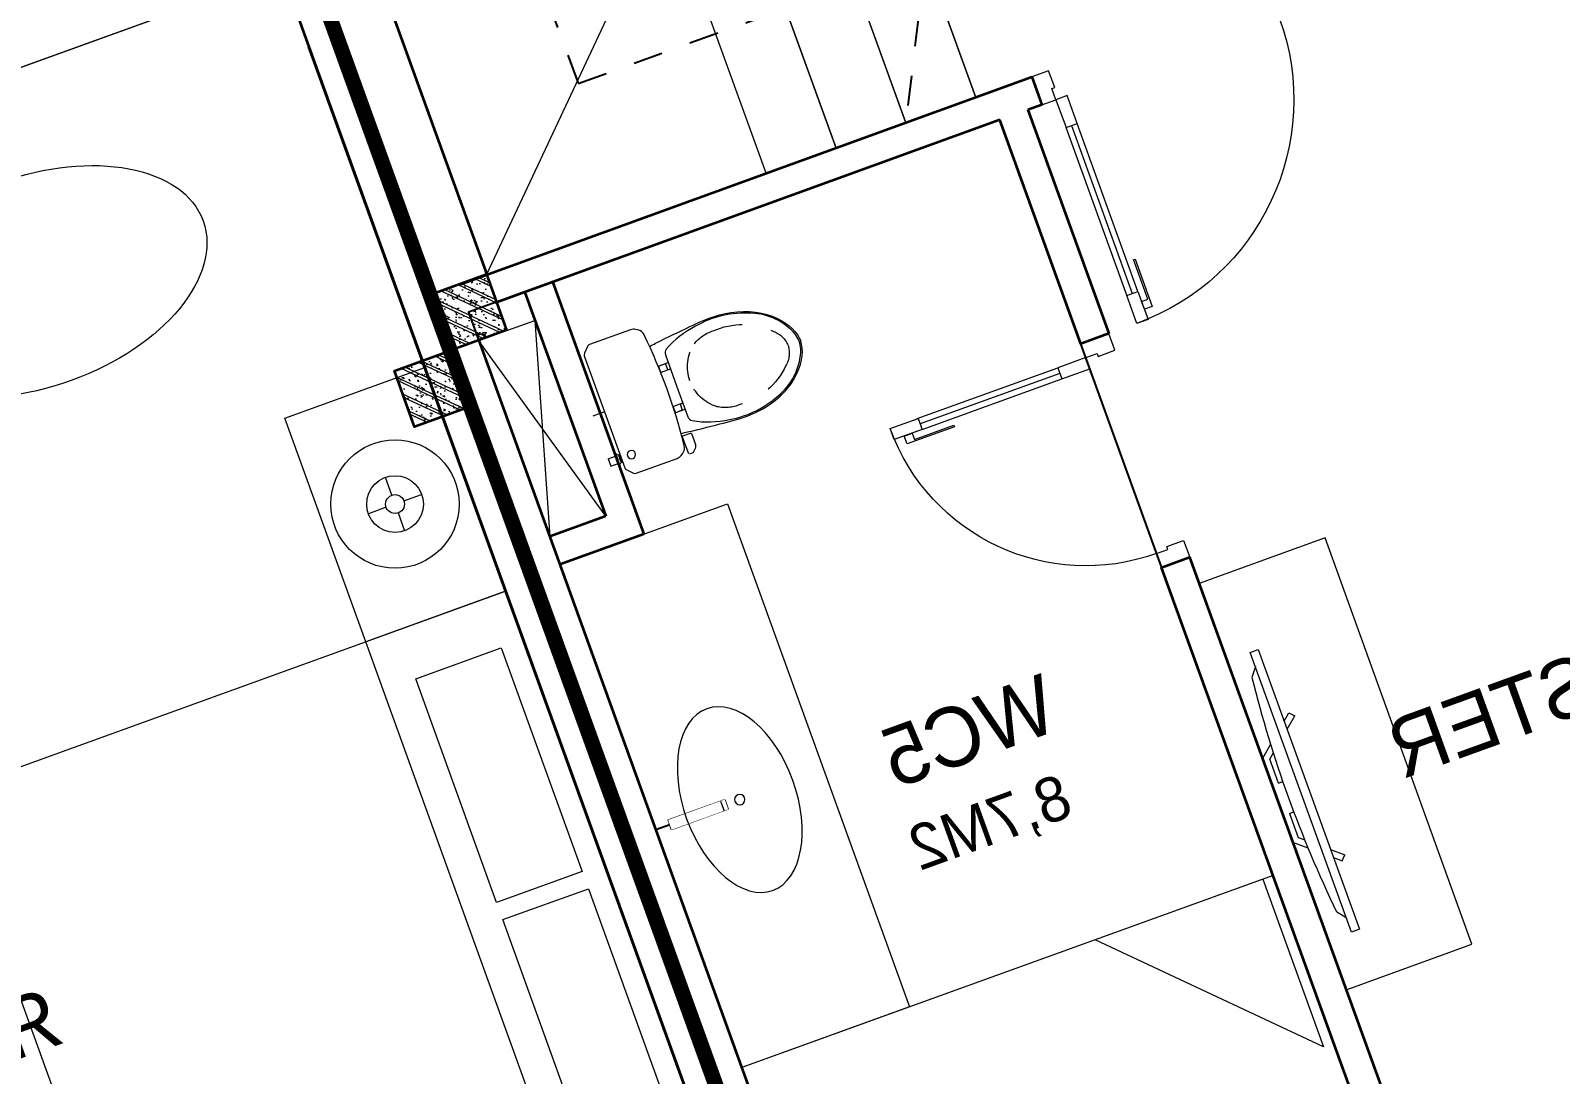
# Model space of a CAD drawing. Header units: metres. Extents: x 568332 to 569219, y 2065964 to 2066430.
# Drawn here: x 568638.54 to 568643.69, y 2066201.95 to 2066205.46 of the extents above; entities that cross this region are included whole.
import ezdxf

# ---------------------------------------------------------------- set-up
doc = ezdxf.new("R2010")
doc.units = ezdxf.units.M
for name, pattern in [('$AUDIT_BAD_LTYPE2', [0]), ('DASHDOT2', [0.5, 0.25, -0.125, 0, -0.125]), ('HIDDEN', [0.375, 0.25, -0.125]), ('xref-thap C (mb tang 32-2)$0$HIDDEN', [0.375, 0.25, -0.125])]:
    doc.linetypes.add(name, pattern=pattern)
doc.layers.get('0').update_dxf_attribs({"linetype": 'CONTINUOUS'})
doc.layers.get('DEFPOINTS').update_dxf_attribs({"linetype": 'CONTINUOUS'})
for name, color, linetype, lineweight in [('-DOOR', 137, 'CONTINUOUS', 9), ('-FURNITURE', 46, 'CONTINUOUS', 9), ('-HATCH', 8, 'CONTINUOUS', 5), ('-HIDE', 3, 'HIDDEN', 13), ('-LINE1', 7, 'CONTINUOUS', 18), ('-STEEL1', 1, 'CONTINUOUS', 35), ('-TEXT', 7, 'CONTINUOUS', 15), ('-WALL', 4, 'CONTINUOUS', 35), ('TEXT25', 2, 'CONTINUOUS', 13)]:
    doc.layers.add(name, color=color, linetype=linetype, lineweight=lineweight)
for name, color, linetype in [('1-NETMANH', 8, 'CONTINUOUS'), ('LoLK', 6, 'CONTINUOUS'), ('TIMDUONG', 1, 'CONTINUOUS')]:
    doc.layers.add(name, color=color, linetype=linetype)
doc.styles.add('SVN_AVO_thuong', font='')
doc.styles.add('T1', font='', dxfattribs={"height": 200})
doc.styles.add('vnavanth', font='', dxfattribs={"width": 0.8})
doc.styles.get('SVN_AVO_thuong').set_extended_font_data('SVN-Avo')
doc.styles.get('T1').set_extended_font_data('VNgeometric Light')
doc.styles.get('vnavanth').set_extended_font_data('.VnAvantH')

# ---------------------------------------------------------------- blocks, each defined once
blk = doc.blocks.new('A$Ca4813e04')
at = {"layer": '-FURNITURE'}
blk.add_line((499.9998380669276, 800.000044790082), (499.99983775086, 2800.000045057328), dxfattribs=at)
for points in [[(-0.0001582506229169667, 3600.000101939047), (-0.0001585004501976073, 2800.000102246064), (499.9998414995498, 2800.000102158345), (499.9998417493771, 3600.000101851329)], [(2000.000557642023, 2800.000045057328), (-0.0001620418042875826, 2800.000045057328), (-0.0001620418042875826, 800.0000447058119), (2000.000557642023, 800.0000447058119)], [(384.3573303839075, 2625.499924773248), (78.29983779555187, 2625.499924773248), (78.29983779555187, 1825.999924719566), (384.3573303839075, 1825.999924719566)], [(384.3573305174359, 1764.49992477319), (78.29983792616986, 1764.49992477319), (78.29983792616986, 981.4999247195665), (384.3573305174359, 981.4999247195665)], [(-0.0001582506229169667, 0.0001014998415485024), (-0.0001585004501976073, 800.0001011928543), (499.9998414995498, 800.0001012805733), (499.9998417493771, 0.000101587560493499)]]:
    blk.add_lwpolyline(points, close=True, dxfattribs=at)
blk = doc.blocks.new('12PLMP12')
at = {"color": 0, "linetype": 'ByBlock'}
for p, q in [((0, 1.25), (0, 3.75)), ((-1.25, 0), (-3.75, 0)), ((1.25, 0), (3.75, 0)), ((0, -1.25), (0, -3.75))]:
    blk.add_line(p, q, dxfattribs=at)
for radius in [8.5, 3.75, 1.25]:
    blk.add_circle((0, 0), radius, dxfattribs=at)
blk = doc.blocks.new('18x35')
at = {"layer": '-HATCH'}
h = blk.add_hatch(dxfattribs=at)
h.set_pattern_fill('CHAU-01', color=256, scale=10, angle=-1.272221872585407e-14, pattern_type=2)
h.set_pattern_definition([(49.99999999999999, (0, 0), (71.72601826007535, -6.275213498259527), [7.5, -82.5]), (355, (0, 0), (-13.87513336129999, 75.21921337000119), [6, -66]), (100.4514, (5.977167999997619, -0.5229339999999638), (57.85093817140217, 68.94395420609534), [6.374019000000001, -70.1142112]), (46.18419999999998, (0, 20), (106.7241048625644, -16.55190143290183), [11.25, -123.75]), (96.63559999999998, (8.89367449999554, 18.62066930000003), (93.46627055487036, 97.41178709004416), [9.561028799999994, -105.1713]), (351.1842, (0, 20), (93.46619451336275, 97.41186009253245), [9, -99]), (20.99999999999998, (10, 15), (59.69070521184616, -40.2618890665339), [7.5, -82.5]), (326.0000000000001, (10, 15), (24.33153319215819, 72.5150045046853), [6, -66]), (71.45139999999999, (14.97422329999972, 11.64483940000002), (84.022262858149, 32.25304967099522), [6.374019000000001, -70.1142112]), (37.49999999999998, (0, 0), (1.215985531729074, 33.28938538313115), [0, -65.19999999999999, 0, -67, 0, -66.25]), (7.499999999999987, (0, 0), (26.30695374421487, 39.44117118823602), [0, -38.2, 0, -63.7, 0, -25.25]), (327.5, (-22.30000000000291, 0), (53.3822436172409, -2.255487173437988), [0, -25, 0, -78, 0, -103.5]), (317.5, (-32.30000000000291, 0), (58.31861693423862, 10.01049823323176), [0, -32.5, 0, -51.8, 0, -73.5]), (44.99999999999999, (0, 0), (-30.05203820042826, 30.05203820042828), []), (44.99999999999999, (0, 12.25), (-30.05203820042826, 30.05203820042828), [])])
h.paths.add_polyline_path([(96508.03118051568, 47993.04977023201), (96508.03118051568, 47793.04977023201), (96708.03118051568, 47793.04977023201), (96708.03118051568, 47993.04977023201)])
at = {"layer": '-STEEL1'}
blk.add_lwpolyline([(96508.03118051568, 47793.04977023201), (96708.03118051568, 47793.04977023201), (96708.03118051568, 47993.04977023201), (96508.03118051568, 47993.04977023201)], close=True, dxfattribs=at)
blk = doc.blocks.new('M2-T3.1')
at = {"layer": '-FURNITURE'}
for points in [[(568637.1423294029, 2066205.694736653), (568637.4143763629, 2066204.942413284), (568639.3892252066, 2066205.656536554), (568639.1171782466, 2066206.408859922)], [(568637.3173959047, 2066205.651705036), (568637.5554369946, 2066204.993422088), (568639.248164575, 2066205.605527749), (568639.010123485, 2066206.263810696)]]:
    blk.add_lwpolyline(points, close=True, dxfattribs=at)
blk.add_ellipse((568638.559972874, 2066204.617289448), major_axis=(-0.5639238123434334, -0.2039199699895408), ratio=0.5899940615450746, dxfattribs=at)
at = {"layer": '-WALL'}
for p, q in [((568640.0204169421, 2066203.909708639), (568639.4791986744, 2066205.406402998)), ((568641.3909943321, 2066200.119800192), (568639.8220935204, 2066204.458465635))]:
    blk.add_line(p, q, dxfattribs=at)
blk.add_lwpolyline([(568639.4791986744, 2066205.406402998), (568641.3909943321, 2066200.119800192), (568640.6390407329, 2066199.847886944), (568640.7070524729, 2066199.659806102), (568641.5534254562, 2066199.965862256), (568639.1170166562, 2066206.703796125), (568639.0225249715, 2066206.669627074), (568639.4791986744, 2066205.406402998)], dxfattribs=at)
at = {"layer": 'TIMDUONG', "color": 1, "linetype": 'HIDDEN', "ltscale": 10, "const_width": 0.05}
blk.add_lwpolyline([(568635.7726575843, 2066215.952376971), (568625.4282189548, 2066212.211709992), (568630.1956530432, 2066199.03444783), (568636.6364510525, 2066195.923324992), (568642.3250382127, 2066197.832386907)], close=True, dxfattribs=at)
at = {"layer": '-FURNITURE', "extrusion": (0, 0, -1), "xscale": -0.02540000000037255, "yscale": 0.02540000000037255, "zscale": -0.02540000000037255, "rotation": 70.11954956831491}
blk.add_blockref('12PLMP12', (-568639.769062253, 2066203.869108147), dxfattribs=at)
at = {"layer": '-STEEL1', "xscale": -0.001, "yscale": 0.001, "zscale": 0.001, "rotation": 19.88045043168509}
blk.add_blockref('18x35', (568747.0322048598, 2066192.070772091), dxfattribs=at)
at = {"layer": '-WALL', "xscale": -0.001, "yscale": 0.001, "zscale": 0.001, "rotation": 19.88045043168509}
blk.add_blockref('A$Ca4813e04', (568641.0930179529, 2066200.94298487), dxfattribs=at)
at = {"layer": 'TEXT25', "style": 'SVN_AVO_thuong'}
blk.add_text('P. NGỦ MASTER', height=0.2, rotation=19.88045043100668, dxfattribs=at).set_placement((568636.6808837471, 2066201.342876189))
blk = doc.blocks.new('A$C38b1dc06')
at = {"layer": '-LINE1'}
for p, q in [((1749.854677429888, 4156.179725173817), (0.3015751927741803, 4156.179725173817)), ((1000.281453303236, 3156.179725173817), (0.3015751927741803, 4156.179725173817)), ((0.3015751927741803, 4156.179725173817), (0.3015751919010654, -343.8202748260228)), ((1000.281453303236, 4156.179725173824), (1000.281453303236, 3156.179725173824)), ((1250.139194678806, 3156.179725173824), (1250.139194678806, 4156.179725173824)), ((1250.139194678806, 4156.179725173824), (1250.139194678806, 3156.179725173824)), ((1499.996936054376, 3156.179725173824), (1499.996936054376, 4156.179725173824)), ((1499.996936054376, 4156.179725173824), (1499.996936054318, 3156.179725173832)), ((1749.854677429888, 3156.179725173824), (1749.854677429888, 4156.179725173824)), ((1749.854677429888, 4156.179725173817), (1749.85467742983, 3106.179725173817)), ((1000.281453302305, 656.1797251739335), (1000.281453303236, 3156.179725173817)), ((1000.281453303236, 3156.179725173817), (1749.85467742983, 3156.179725173817)), ((1050.281453303003, 706.1797251739772), (1050.281453303236, 3106.179725173817)), ((1050.281453303236, 3106.179725173817), (1699.854677429801, 3106.179725173817)), ((1233.300401159795, 2905.148311595723), (1699.854677429801, 3106.179725173817)), ((1699.854677428928, 706.1797251739772), (1699.854677429801, 3106.179725173817)), ((1749.854677429597, 706.179725173999), (1749.85467742983, 3106.179725173839)), ((1050.281453303003, 706.1797251739772), (1233.300401159795, 2905.148311595723)), ((1050.281453303003, 706.1797251739772), (1699.854677428928, 706.1797251739772)), ((1749.854677429888, -343.8202748260228), (1749.85467742983, 706.1797251739772)), ((1000.281453303236, 656.1797251739772), (1749.85467742983, 656.1797251739772)), ((1000.281453303236, -343.8202748260228), (1000.281453303236, 656.1797251739772)), ((1250.139194678806, 656.1797251739772), (1250.139194678806, -343.8202748260228)), ((1250.139194678806, -343.8202748260228), (1250.139194678806, 656.1797251739772)), ((1499.996936054376, 656.1797251739772), (1499.996936054376, -343.8202748260228)), ((1499.996936054376, -343.8202748260228), (1499.996936054318, 656.1797251739699)), ((1749.854677429888, 656.1797251739772), (1749.854677429888, -343.8202748260228)), ((1749.854677429888, -343.8202748260228), (0.3015751919010654, -343.8202748260228))]:
    blk.add_line(p, q, dxfattribs=at)
at = {"layer": '-LINE1', "lineweight": 18}
for p, q in [((1000.281453303236, 3156.179725173817), (0.2521035463432781, 3156.179725173817)), ((1000.281453303003, 2906.17972517389), (0.2521035461104475, 2906.17972517389)), ((1000.281453303469, 2656.17972517389), (0.2521035465761088, 2656.17972517389)), ((1000.281453303469, 2406.17972517389), (0.2521035465761088, 2406.17972517389)), ((1000.281453303469, 2156.179725173904), (0.2521035465761088, 2156.179725173904)), ((1000.281453303469, 1906.179725173904), (0.2521035465761088, 1906.179725173904)), ((1000.281453303469, 1656.179725173904), (0.2521035465761088, 1656.179725173904)), ((1000.28145330277, 1406.179725173904), (0.2521035458776169, 1406.179725173904)), ((1000.281453303236, 1156.179725173904), (0.2521035463432781, 1156.179725173904)), ((1000.28145330277, 906.1797251739044), (0.2521035458776169, 906.1797251739044)), ((1000.281453303236, 656.1797251739772), (0.2521035463432781, 656.1797251739772)), ((1000.281453303236, 656.1797251739772), (0.3015751859056763, -343.82027482595))]:
    blk.add_line(p, q, dxfattribs=at)
at = {"layer": '1-NETMANH', "linetype": 'DASHDOT2'}
blk.add_lwpolyline([(1327.325072003063, 3656.419923450812), (492.458725621982, 3656.419923450812), (508.0748312271317, 155.2632639587246), (508.0748312271317, 155.2632639587246), (1749.854677429888, 156.1797251739772), (1499.996936054376, -343.8202748260228)], dxfattribs=at)
at = {"layer": '-TEXT', "color": 2, "style": 'vnavanth'}
for s, p in [('2', (1346.818775833643, 3603.914582017329)), ('1', (1596.676517209155, 3603.914582017329)), ('20', (1562.294563305157, 183.5576658285718)), ('21', (1783.476825895079, 183.5576658285718))]:
    blk.add_text(s, height=99.97959496000885, dxfattribs=at).set_placement(p)
blk = doc.blocks.new('XR.MB.LM123$0$tvi 1')
blk.add_lwpolyline([(28.54445810673496, -2.291926648467779e-10), (28.54445810673496, -999.9999999999964), (-7.275957614183426e-12, -1000), (0, 0)], close=True)
for points in [[(28.54445810680045, -50.31958968611434), (52.37372755713295, -80.86315460130209)], [(-24.09820395050338, -235.5599978379832), (-39.09879504836863, -251.7939635238108)], [(0, -284.7849796677438), (-39.09879504836863, -251.7939635238108)], [(0, -255.9952397129928), (-24.09820395050338, -235.5599978379832)], [(69.66229681991535, -315.0836646851385), (111.1934016081432, -350.2927865858655), (111.193401608034, -649.712917566063), (69.68611289083492, -684.9110379843005)], [(89.09002233762294, -445.7449799550195), (89.09002233762294, -359.9578938602899), (70.91298945683957, -344.6203678706661)], [(89.09002233762294, -445.7449799550195), (73.49991829216015, -445.7449799550232)], [(89.09002233768115, -554.2550200447404), (89.09002233773936, -640.0421061392371), (70.91298945678864, -655.3796321293303)], [(89.09002233768115, -554.2550200447404), (73.49991829216015, -554.2550200447404)], [(0, -715.2150203320198), (-39.09879504836863, -748.2060364759491)], [(-24.09820395050338, -764.4400021620095), (-39.09879504836863, -748.2060364759491)], [(0, -744.004760287), (-24.09820395050338, -764.4400021620095)], [(28.54445810674224, -949.680410313882), (52.37372755713295, -919.1368453984578)]]:
    blk.add_lwpolyline(points)
blk.add_arc((-4025.16618952866, -499.9999999999964), 4099.025185406737, 354.1310878512652, 5.868912148527433)
blk = doc.blocks.new('*U18')
at = {"linetype": '$AUDIT_BAD_LTYPE2'}
for p, q in [((70, 100), (69.99999999999999, 599.9999999999982)), ((89.99999999999999, 599.9999999999982), (90, 100))]:
    blk.add_line(p, q, dxfattribs=at)
for points in [[(49.99999999999999, 599.9999999999982), (89.99999999999999, 599.9999999999982), (89.99999999999999, 699.9999999999982), (49.99999999999999, 699.9999999999982), (49.99999999999999, 599.9999999999982)], [(49.99999999999999, 602.9059272893337), (50, 100)], [(50, 100), (90, 100), (90, 0), (50, 0), (50, 100)]]:
    blk.add_lwpolyline(points)
for points in [[(118.2698876160139, 494.5156181119073), (118.2698876160139, 664.1349438079906), (89.99999999999999, 664.1349438079906), (89.99999999999999, 635.8650561920058), (112.6159100928053, 635.8650561920058), (112.6159100928053, 494.5156181119073)], [(0, 0), (50, 0), (50, -40), (60, -40), (60, -100.0001724930698), (0, -100.0001724930698)], [(799.9999999999982, 7.105427357601134e-15), (749.9999999999982, 7.105427357601134e-15), (749.9999999999982, -40), (739.9999999999982, -40), (739.9999999999982, -100.0001724930698), (799.9999999999982, -100.0001724930698)]]:
    blk.add_lwpolyline(points, close=True)
at = {"linetype": '$AUDIT_BAD_LTYPE2', "ltscale": 0.3}
blk.add_arc((50, 0), 699.9999999999982, 0, 90, dxfattribs=at)
blk = doc.blocks.new('*U149')
at = {"linetype": '$AUDIT_BAD_LTYPE2'}
for p, q in [((70, 100), (70, 699.9999999999982)), ((90, 699.9999999999982), (90, 100))]:
    blk.add_line(p, q, dxfattribs=at)
for points in [[(50, 699.9999999999982), (90, 699.9999999999982), (90, 799.9999999999982), (50, 799.9999999999982), (50, 699.9999999999982)], [(50, 702.9059272893337), (50, 100)], [(50, 100), (90, 100), (90, 0), (50, 0), (50, 100)]]:
    blk.add_lwpolyline(points)
for points in [[(118.2698876160139, 594.5156181119073), (118.2698876160139, 764.1349438079906), (90, 764.1349438079906), (90, 735.8650561920058), (112.6159100928053, 735.8650561920058), (112.6159100928053, 594.5156181119073)], [(0, 0), (50, 0), (50, -40), (60, -40), (60, -99.99999999999272), (0, -99.99999999999272)], [(899.9999999999982, 1.3252863207713e-28), (849.9999999999982, 1.3252863207713e-28), (849.9999999999982, -40.00000000000001), (839.9999999999982, -40.00000000000001), (839.9999999999982, -99.99999999999272), (899.9999999999982, -99.99999999999272)]]:
    blk.add_lwpolyline(points, close=True)
at = {"linetype": '$AUDIT_BAD_LTYPE2', "ltscale": 0.3}
blk.add_arc((50, 0), 799.9999999999982, 0, 90, dxfattribs=at)
blk = doc.blocks.new('Sink_Cicle')
blk.add_lwpolyline([(17.49999987077899, -50.00226151314564), (-17.49999987077899, -49.99773848685436), (-17.51615354442038, -252.2967581441626), (17.48384613892995, -252.3012811850058)], close=True)
blk.add_circle((0, -300), 17.5)
at = {"layer": 'DEFPOINTS'}
blk.add_line((0, -100), (0, 0), dxfattribs=at)
blk.add_wipeout([(17.499999870775355, -50.00226151314928), (-17.49999987078263, -49.99773848685436), (-17.516153544427652, -252.29675814416623), (17.48384613892631, -252.3012811850058)])
at = {"layer": '-FURNITURE', "linetype": 'Continuous'}
blk.add_ellipse((0, -300), major_axis=(-325, 0), ratio=0.5846153846153846, dxfattribs=at)
blk.add_line((-17.51421511289664, -237.2967582757119), (17.48578462866135, -237.3012813020032))
blk = doc.blocks.new('A$C18091ED7')
for p, q in [((9.957147995010018e-09, -42.13376978135784), (0, -3.786117304116488e-07)), ((146.1412317672475, -26.59467297248193), (179.181621938591, -26.59467296488583)), ((146.1412317672475, -26.59467297248193), (146.1412317680188, -30.17859706786112)), ((146.1412317680188, -30.17859706786112), (165.7503655985456, -30.17859706340823)), ((153.0594147269658, -36.79204952501459), (146.1412317680188, -30.17859706786112)), ((152.3191092506386, -2.717133611440659e-07), (152.3191092568413, -26.59467297093943)), ((152.3191092506386, -2.717133611440659e-07), (179.1816219322718, -2.654269337654114e-07)), ((153.0594147269658, -36.79204952501459), (165.7503656001572, -36.79204952192958)), ((153.0594147275151, -39.73033438943094), (153.0594147269658, -36.79204952501459)), ((153.0594147275151, -39.73033438943094), (178.4413164740145, -39.73033438349376)), ((153.0594147275151, -39.73033438943094), (178.4413164740145, -39.73033438349376)), ((153.0594147275151, -39.73033438943094), (153.0594147281554, -42.13376974494895)), ((185.3594994290725, -30.17859705851879), (165.7503655985456, -30.17859706340823)), ((178.4413164733487, -36.79204951884458), (165.7503656001572, -36.79204952192958)), ((185.3594994290725, -30.17859705851879), (178.4413164733487, -36.79204951884458)), ((178.4413164733487, -36.79204951884458), (178.4413164740145, -39.73033438349376)), ((178.4413164740145, -39.73033438349376), (178.4413164746547, -42.1337697392446)), ((179.1816219322718, -2.654269337654114e-07), (179.181621938591, -26.59467296488583)), ((179.181621938591, -26.59467296488583), (185.3594994283012, -26.59467296337243)), ((185.3594994283012, -26.59467296337243), (185.3594994290725, -30.17859705851879)), ((-83.25994817525861, -267.3592828898691), (-83.259948167517, -299.9634285944048)), ((-83.25994817257379, -278.4883151478134), (-83.25994817046012, -287.6388527823146)), ((-60.91100930959874, -290.0299398849311), (-83.25994816994717, -290.0299398901407)), ((-62.88950393904452, -265.3807882612164), (-81.28145355204106, -265.3807882657275)), ((-60.91100931491019, -267.3592828844266), (-60.91100930728498, -299.9634285889624)), ((60.9110093945892, -267.3592828557594), (60.9110094022144, -299.9634285600623)), ((60.91100939990065, -290.029939856031), (83.25994826024908, -290.0299398510542)), ((62.88950401780676, -265.3807882316178), (81.2814536308033, -265.3807882273395)), ((83.25994825493763, -267.3592828505498), (83.25994826256283, -299.9634285550856)), ((83.25994825750604, -278.488315108727), (83.2599482596197, -287.6388527429954)), ((165.3959958605519, -261.9873972070927), (165.3959958671003, -289.7349902229907)), ((167.8691141396885, -259.5142789271486), (228.0810223811895, -259.5142789128586)), ((167.8691141472664, -292.2081085020036), (206.7175896017579, -292.2081084926904)), ((230.5541406641933, -274.3229751045001), (230.5541406613593, -261.9873971916386))]:
    blk.add_line(p, q)
for points in [[(230.0000000517721, -218.5046414944518, -0.1374073801801567), (225.4781190853137, -234.6482587013161), (221.7949787454636, -240.7070387715066, -0.2360805181595358), (198.2560902649639, -255.4947853636986, -0.0519608230665726), (-198.2560901437319, -255.4947854572965, -0.236080518165078), (-221.7949786317113, -240.7070388760185), (-225.4781189743626, -234.6482588077488, -0.1374073801809237), (-229.9999999484608, -218.5046416030382), (-229.9999999831671, -71.98694829508895, -0.1989123673786679), (-226.3782021181105, -63.2431547633314), (-208.8906150607545, -45.75556769772083, -0.1989123673792025), (-200.1468215308087, -42.13376982865157), (9.971699910238385e-09, -42.13376978135784), (200.1468215506357, -42.13376973403501, -0.1989123673792025), (208.8906150822841, -45.75556759897154), (226.3782021480001, -63.24315465634572, -0.1989123673791691), (230.0000000170658, -71.98694818626973)], [(144.14367173758, -618.9627606730501, -0.2124047892419209), (26.30999211127346, -734.491494372196, -0.0276853236339062), (-0.5628229983012716, -738.609219571983, -0.0222792448073508), (-26.30999181118386, -734.4914943844487, -0.2124047892421136), (-144.1436714920528, -618.9627607410075, -0.1427957259999892), (-167.2376623962118, -428.0139674870588, -0.0930051380368448), (-127.9331820271946, -309.1271633332653, -0.2564387014614383), (-111.240849547703, -299.9634286007786), (4.746470949612558e-08, -299.9634285748762), (111.2408496426324, -299.9634285482753, -0.2564387014619951), (127.933182126606, -309.1271632729331, -0.0930051380368741), (167.2376625517572, -428.0139674081001, -0.1427957260000456)]]:
    blk.add_lwpolyline(points, format="xyb", close=True)
at = {"linetype": 'xref-thap C (mb tang 32-2)$0$HIDDEN', "ltscale": 100}
blk.add_lwpolyline([(61.00044987679576, -669.0176259216969, -0.1990312026443698), (1.417429302819073e-07, -698.769823720475, -0.1990312026443799), (-61.00044960746891, -669.0176259504806, -0.2189240232571595), (-131.9321382956405, -478.313622940972, -0.1537914605682739), (-112.4681372026971, -403.989815428853, -0.2367011859554165), (5.876427167095244e-08, -347.5870280214876, -0.2367011859554843), (112.4681373467611, -403.9898153757968, -0.1537914605681893), (131.9321384748619, -478.313622878748, -0.2189240232571754)], format="xyb", close=True, dxfattribs=at)
blk.add_circle((165.7503656100234, -78.39166221523192), 13.90362011701458)
for centre, radius, start, end in [((-81.28145355158267, -267.3592828894034), 1.978494623656905, 90.00000001354867, 180.0000000133402), ((-62.88950393858613, -267.3592828848923), 1.978494623656905, 1.334021322268115e-08, 90.00000001354867), ((62.88950401826514, -267.3592828552937), 1.978494623656905, 90.00000001354867, 180.0000000133402), ((81.28145363126168, -267.3592828510155), 1.978494623656905, 1.334021322268115e-08, 90.00000001354867), ((167.8691141402633, -261.9873972065106), 2.473118279571131, 90.00000001354867, 180.0000000133402), ((167.8691141466952, -289.7349902224087), 2.473118279571131, 180.0000000133402, 270.0000000135486), ((206.717589598069, -276.6690117186226), 15.53909677420133, 270.0000000135486, 306.4658507565522), ((168.3527972659103, -224.7572911087773), 80.08895368617857, 306.4658507565522, 320.3122930343796), ((228.0810223845983, -274.3229751050822), 2.473118279571131, 320.3122930343796, 1.334021322268115e-08)]:
    blk.add_arc(centre, radius, start, end)
for points, knots in [([(-155.6468228230951, -259.4535552573798), (-156.6353001506941, -267.2522313103836), (-164.2940232875517, -328.394745314552), (-169.1545302536251, -385.0939582949213), (-183.68571763406, -527.7705276800843), (-135.602968026873, -679.1126648240606), (-50.29344375100118, -735.2493608418445), (-19.70048385594782, -741.0901266933652), (1.531116140540689e-07, -743.6724421556864)], [130.6139379315478, 130.6139379315478, 130.6139379315478, 130.6139379315478, 152.8521090939923, 311.1293507817257, 417.703951170228, 561.3833927516608, 697.6926317810714, 710.812262267882, 710.812262267882, 710.812262267882, 710.812262267882]), ([(155.6468228994709, -259.4535551877343), (156.6353002305841, -267.2522312389628), (164.2940233960289, -328.3947452375724), (169.1545303888706, -385.0939582149149), (183.6857178367027, -527.7705275934422), (135.6029683008201, -679.1126647599449), (50.29344405157826, -735.2493608178338), (19.70048415924612, -741.0901266841101), (1.530679583083838e-07, -743.6724421554536)], [130.613937934949, 130.613937934949, 130.613937934949, 130.613937934949, 152.8521090939923, 311.1293507817257, 417.703951170228, 561.3833927516608, 697.6926317810714, 710.812262267882, 710.812262267882, 710.812262267882, 710.812262267882])]:
    blk.add_open_spline(points, degree=3, knots=knots)
blk = doc.blocks.new('M3-T3.1')
at = {"layer": '-FURNITURE'}
blk.add_line((568647.4244166489, 2066204.321981449), (568649.2111759183, 2066204.968177596), dxfattribs=at)
for points in [[(568649.2110906967, 2066204.96814651), (568648.5992058052, 2066206.660066815), (568648.0349719732, 2066206.456007551), (568648.6468476523, 2066204.764083914)], [(568647.0582886189, 2066203.716261671), (568646.5642500939, 2066205.082302324), (568646.9874260251, 2066205.235346974), (568647.4814645506, 2066203.869306321)]]:
    blk.add_lwpolyline(points, close=True, dxfattribs=at)
blk.add_lwpolyline([(568647.4586761682, 2066204.334372014), (568647.6627354324, 2066203.770138182), (568648.0229099996, 2066204.538431278)], dxfattribs=at)
at = {"layer": '-HATCH'}
blk.add_line((568646.7779924199, 2066206.110145088), (568647.0507245739, 2066205.358069523), dxfattribs=at)
at = {"layer": '-HIDE', "ltscale": 10}
for p, q in [((568648.3768899839, 2066206.686003575), (568648.327486879, 2066207.412913899)), ((568648.1386912884, 2066207.344634602), (568648.5651386827, 2066206.754241265))]:
    blk.add_line(p, q, dxfattribs=at)
at = {"layer": '-LINE1'}
blk.add_line((568648.2334479068, 2066207.378904022), (568648.1386912884, 2066207.344634602), dxfattribs=at)
at = {"layer": '-WALL'}
for p, q in [((568650.0198631638, 2066203.027499563), (568646.8228341935, 2066211.867173873)), ((568646.6343299397, 2066211.798999941), (568648.1649444946, 2066207.566788322)), ((568648.2589834663, 2066207.600798199), (568646.3301321438, 2066206.905217171)), ((568646.5055322764, 2066206.862313011), (568648.1994104946, 2066207.473019129)), ((568648.1048084912, 2066207.438322192), (568648.3768899839, 2066206.686003575)), ((568648.0107695193, 2066207.404312314), (568648.3168608891, 2066206.557954726)), ((568648.3269985733, 2066207.4127373), (568649.8574254801, 2066203.181430577)), ((568646.3301321438, 2066206.905217171), (568646.3641420207, 2066206.811178199)), ((568646.3641420207, 2066206.811178199), (568646.411161507, 2066206.828183136)), ((568646.411161507, 2066206.828183136), (568646.6836249938, 2066206.076009931)), ((568646.777994545, 2066206.110139213), (568646.5055322764, 2066206.862313011)), ((568648.3768899839, 2066206.686003575), (568648.5649679278, 2066206.75402333)), ((568648.3168608891, 2066206.557954726), (568648.5989778051, 2066206.659984358)), ((568646.6836249938, 2066206.076009931), (568646.777994545, 2066206.110139213)), ((568647.0501093152, 2066205.357840367), (568646.9557421003, 2066205.323706886)), ((568648.0706904454, 2066202.535244872), (568647.0501093152, 2066205.357840367)), ((568646.9557421003, 2066205.323706886), (568647.9763319236, 2066202.501094702))]:
    blk.add_line(p, q, dxfattribs=at)
at = {"layer": 'TIMDUONG', "color": 1, "linetype": 'HIDDEN', "ltscale": 10, "const_width": 0.05}
blk.add_lwpolyline([(568635.7735817509, 2066215.953206084), (568644.2370668941, 2066219.014086968), (568650.7947024736, 2066200.896552743), (568642.3986593967, 2066197.637111241)], close=True, dxfattribs=at)
at = {"layer": '-DOOR', "xscale": 0.001, "yscale": 0.001, "zscale": 0.001}
for name, p, rotation in [('*U149', (568646.3641420207, 2066206.811178199), 199.8828919895027), ('*U18', (568646.7776641278, 2066206.110019866), 289.8828919895028)]:
    blk.add_blockref(name, p, dxfattribs=dict(at, rotation=rotation))
at = {"layer": '-FURNITURE', "xscale": 0.001, "yscale": 0.001, "zscale": 0.001, "rotation": 289.8828919895028}
blk.add_blockref('A$C18091ED7', (568648.1951527153, 2066206.97268068), dxfattribs=at)
at = {"layer": '-FURNITURE', "extrusion": (0, 0, -1), "xscale": 0.001, "yscale": 0.001, "zscale": 0.001, "rotation": 160.113418288089}
blk.add_blockref('XR.MB.LM123$0$tvi 1', (-568647.3169681667, 2066203.997297098), dxfattribs=at)
at = {"layer": '-LINE1', "xscale": -0.001, "yscale": 0.001, "zscale": 0.001, "rotation": 19.88289198950267}
blk.add_blockref('A$C38b1dc06', (568648.0481251646, 2066207.89067382), dxfattribs=at)
at = {"layer": '-STEEL1', "xscale": 0.001, "yscale": 0.001, "zscale": 0.001, "rotation": 19.88289198950261}
blk.add_blockref('18x35', (568573.7321419362, 2066129.61404822), dxfattribs=at)
at = {"layer": 'TEXT25'}
for s, height, style, p in [('WC5', 0.2, 'SVN_AVO_thuong', (568647.6555959928, 2066205.155686339)), ('8,7M2', 0.15, 'T1', (568647.8047482523, 2066204.904041809)), ('P. NGỦ MASTER ', 0.2, 'SVN_AVO_thuong', (568644.8996239362, 2066203.574600722))]:
    blk.add_text(s, height=height, rotation=19.88289199071812, dxfattribs=dict(at, style=style)).set_placement(p)
at = {"layer": '-FURNITURE', "xscale": 0.001, "yscale": 0.001, "zscale": 0.001, "rotation": 289.8828919895028}
blk.add_blockref('Sink_Cicle', (568648.9220911367, 2066205.767257911), dxfattribs=at)
at = {"layer": 'DEFPOINTS', "color": 2}
blk.add_lwpolyline([(568638.3355094246, 2066214.752562434), (568644.9182504183, 2066217.133317321), (568650.0198631638, 2066203.027499563), (568646.5403973495, 2066201.769100749), (568646.7104441996, 2066201.298939259), (568644.5475534392, 2066200.516670257), (568644.3775009948, 2066200.986873571), (568643.4371418403, 2066200.646690299), (568638.3355094246, 2066214.752562434)], dxfattribs=at)
blk.add_lwpolyline([(568646.5055322764, 2066206.862313011), (568648.2924817998, 2066207.508576287), (568649.8574254801, 2066203.181430577), (568648.0704759567, 2066202.535167301)], close=True, dxfattribs=at)

msp = doc.modelspace()

# ---------------------------------------------------------------- block references
at = {"layer": 'LoLK'}
msp.add_blockref('M2-T3.1', (0, 0), dxfattribs=at)

# ---------------------------------------------------------------- next in the draw order: block references
at = {"layer": 'LoLK', "xscale": -1, "rotation": 39.76827858219413}
msp.add_blockref('M3-T3.1', (2327444.981189129, 841794.6789989083), dxfattribs=at)

doc.saveas('drawing.dxf')
